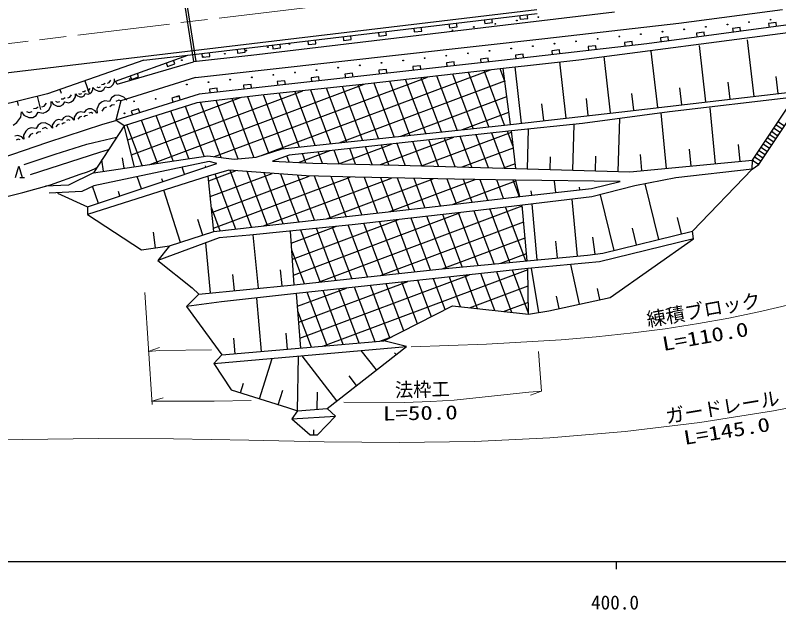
# Model space of a CAD drawing. Units: millimetres, scale not verified. Extents: x 40000 to 680000, y 20000 to 380000.
# Drawn here: x 389866 to 489129, y 198715 to 275986 of the extents above; entities that cross this region are included whole.
import ezdxf
from ezdxf.enums import TextEntityAlignment as Align

# ---------------------------------------------------------------- set-up
doc = ezdxf.new("R2010")
doc.units = ezdxf.units.MM
doc.header["$LTSCALE"] = 1000
doc.linetypes.add('CHAIN', pattern=[18.5, 12, -1.5, 3.5, -1.5])
for name, color, linetype, lineweight in [('M-BGD', 7, 'Continuous', 25), ('M-BMK', 2, 'CHAIN', 13), ('M-STR-HTXT', 7, 'Continuous', 13), ('M-TTL-BAND', 7, 'Continuous', 25)]:
    doc.layers.add(name, color=color, linetype=linetype, lineweight=lineweight)
doc.styles.add('ＭＳ ゴシック', font='')
doc.styles.get('ＭＳ ゴシック').set_extended_font_data('MS Gothic')

msp = doc.modelspace()

# ---------------------------------------------------------------- linework, layer by layer
at = {"layer": 'M-BGD'}
for p, q in [((411027, 282800), (413049, 269997)), ((411327, 282827), (413353, 269991)), ((342937, 263042), (457675, 276732)), ((412313, 270811), (457738, 276228)), ((420517, 270780), (467768, 276448)), ((455442, 275955), (455501, 275458)), ((456494, 275576), (456435, 276073)), ((476142, 274966), (489619, 276755)), ((447310, 274481), (447250, 274978)), ((450850, 275407), (450909, 274910)), ((450909, 274910), (451902, 275029)), ((451902, 275029), (451843, 275525)), ((455501, 275458), (456494, 275576)), ((458717, 272945), (476142, 274966)), ((488793, 275030), (487801, 274899)), ((488858, 274535), (488793, 275030)), ((441665, 274311), (441725, 273815)), ((442718, 273933), (442658, 274430)), ((446258, 274859), (446317, 274363)), ((446317, 274363), (447310, 274481)), ((490704, 274780), (471973, 272293)), ((484110, 274409), (483119, 274277)), ((483119, 274277), (483184, 273782)), ((484176, 273913), (484110, 274409)), ((487801, 274899), (487867, 274403)), ((432481, 273216), (432540, 272720)), ((433533, 272838), (433474, 273335)), ((437073, 273764), (437132, 273267)), ((437132, 273267), (438125, 273386)), ((438125, 273386), (438066, 273882)), ((441725, 273815), (442718, 273933)), ((490296, 273709), (463132, 270165)), ((474744, 273166), (473753, 273034)), ((473753, 273034), (473819, 272538)), ((474810, 272670), (474744, 273166)), ((479427, 273787), (478436, 273656)), ((478436, 273656), (478502, 273160)), ((479493, 273291), (479427, 273787)), ((413279, 267904), (458717, 272945)), ((423297, 272121), (423356, 271624)), ((424349, 271743), (424290, 272239)), ((427889, 272668), (427948, 272172)), ((427948, 272172), (428941, 272290)), ((428941, 272290), (428882, 272787)), ((432540, 272720), (433533, 272838)), ((471973, 272293), (453094, 270103)), ((465333, 272026), (464339, 271911)), ((465390, 271530), (465333, 272026)), ((470052, 272574), (469059, 272459)), ((469059, 272459), (469117, 271962)), ((470110, 272077), (470052, 272574)), ((479672, 264721), (478823, 272054)), ((485936, 265446), (485088, 272783)), ((414113, 271025), (414172, 270529)), ((415165, 270647), (415106, 271144)), ((418705, 271573), (418764, 271077)), ((418764, 271077), (419757, 271195)), ((419757, 271195), (419698, 271691)), ((423356, 271624), (424349, 271743)), ((460613, 271479), (459620, 271364)), ((459620, 271364), (459677, 270867)), ((460670, 270982), (460613, 271479)), ((464339, 271911), (464397, 271414)), ((473407, 263997), (472559, 271324)), ((406584, 270129), (394039, 265776)), ((402917, 267436), (412313, 270811)), ((406584, 270129), (412313, 270811)), ((410604, 269665), (410435, 270136)), ((420501, 270774), (413052, 269948)), ((453094, 270103), (413775, 265741)), ((414172, 270529), (415165, 270647)), ((451335, 270411), (450341, 270301)), ((450341, 270301), (450396, 269804)), ((451390, 269914), (451335, 270411)), ((463132, 270165), (453316, 269084)), ((455893, 270931), (454900, 270816)), ((454900, 270816), (454957, 270320)), ((455951, 270435), (455893, 270931)), ((467263, 263288), (466426, 270611)), ((403104, 267009), (413052, 269948)), ((409494, 269798), (409663, 269327)), ((409663, 269327), (410604, 269665)), ((453316, 269084), (435361, 267037)), ((442532, 269435), (441538, 269324)), ((441538, 269324), (441593, 268827)), ((442587, 268938), (442532, 269435)), ((446934, 269923), (445940, 269813)), ((445940, 269813), (445995, 269316)), ((446989, 269426), (446934, 269923)), ((453548, 267285), (452893, 269037)), ((454256, 261803), (453316, 269084)), ((455701, 261968), (454868, 269265)), ((461482, 262628), (460647, 269938)), ((404796, 268110), (404965, 267640)), ((405906, 267978), (405737, 268448)), ((421978, 257797), (451672, 268899)), ((433729, 268458), (432735, 268348)), ((432735, 268348), (432790, 267851)), ((433784, 267961), (433729, 268458)), ((438130, 268946), (437136, 268836)), ((437136, 268836), (437191, 268339)), ((438185, 268449), (438130, 268946)), ((447335, 261058), (444697, 268113)), ((449388, 261279), (446746, 268344)), ((451440, 261500), (448795, 268575)), ((453493, 261721), (450844, 268806)), ((398931, 267473), (399486, 265873)), ((401098, 266999), (401343, 267032)), ((401343, 267032), (401544, 267175)), ((401867, 267174), (402091, 267262)), ((402091, 267262), (402304, 267539)), ((402546, 266925), (402771, 267336)), ((402771, 267336), (402750, 267715)), ((403104, 267009), (402917, 267436)), ((413279, 267904), (403593, 264862)), ((404965, 267640), (405906, 267978)), ((407359, 256602), (435233, 267023)), ((415771, 257611), (443446, 267959)), ((435361, 267037), (421816, 265607)), ((424925, 267481), (423931, 267371)), ((423931, 267371), (423987, 266874)), ((424980, 266984), (424925, 267481)), ((429327, 267970), (428333, 267859)), ((428333, 267859), (428388, 267362)), ((429382, 267473), (429327, 267970)), ((431992, 259406), (453526, 267457)), ((439125, 260174), (436510, 267168)), ((441177, 260395), (438558, 267401)), ((443230, 260616), (440606, 267635)), ((445283, 260837), (442654, 267868)), ((482804, 265084), (482549, 267284)), ((489069, 265808), (488814, 268010)), ((395669, 266341), (395834, 265868)), ((398618, 266077), (398814, 266097)), ((398814, 266097), (398979, 266208)), ((399237, 266199), (399417, 266265)), ((399417, 266265), (399594, 266482)), ((399774, 265986), (399963, 266310)), ((399963, 266310), (399955, 266613)), ((399959, 266615), (400203, 266324)), ((400203, 266324), (400670, 266121)), ((400450, 266679), (400683, 266578)), ((400670, 266121), (401049, 266142)), ((400683, 266578), (400962, 266688)), ((401049, 266142), (401362, 266329)), ((401362, 266329), (401553, 266663)), ((401553, 266663), (402032, 266594)), ((402032, 266594), (402311, 266704)), ((402311, 266704), (402546, 266925)), ((404970, 257843), (427275, 266183)), ((416122, 266505), (415128, 266394)), ((415128, 266394), (415183, 265897)), ((416177, 266008), (416122, 266505)), ((420524, 266993), (419530, 266883)), ((419530, 266883), (419585, 266386)), ((420579, 266496), (420524, 266993)), ((428862, 259069), (426257, 266036)), ((430914, 259290), (428306, 266266)), ((432967, 259511), (430351, 266508)), ((435020, 259732), (432405, 266725)), ((437072, 259953), (434459, 266942)), ((476539, 264359), (476285, 266558)), ((394039, 265776), (386178, 263840)), ((392729, 265453), (393147, 263753)), ((395835, 265124), (396106, 265142)), ((396106, 265142), (396337, 265286)), ((396692, 265262), (396943, 265343)), ((396943, 265343), (397197, 265633)), ((397419, 264942), (397695, 265377)), ((397695, 265377), (397699, 265795)), ((397699, 265794), (397887, 265556)), ((397887, 265556), (398256, 265384)), ((398092, 265835), (398277, 265749)), ((398256, 265384), (398560, 265392)), ((398277, 265749), (398503, 265831)), ((398560, 265392), (398814, 265535)), ((398814, 265535), (398974, 265798)), ((398974, 265798), (399356, 265732)), ((399356, 265732), (399581, 265814)), ((399581, 265814), (399774, 265986)), ((402377, 265265), (402126, 264789)), ((402805, 265543), (402377, 265265)), ((403334, 265590), (402805, 265543)), ((413775, 265741), (402933, 262336)), ((403998, 265329), (403334, 265590)), ((404353, 264934), (403998, 265329)), ((404482, 259796), (419162, 265285)), ((411167, 265494), (410214, 265189)), ((410214, 265189), (410367, 264713)), ((411319, 265018), (411167, 265494)), ((421816, 265607), (413458, 264593)), ((420900, 257521), (418047, 265150)), ((422832, 258063), (420090, 265398)), ((424757, 258627), (422134, 265640)), ((426809, 258848), (424189, 265857)), ((440013, 260269), (453789, 265420)), ((464372, 262958), (464122, 265153)), ((468708, 263453), (490635, 265989)), ((470274, 263634), (470020, 265832)), ((491159, 265347), (474942, 263432)), ((485705, 257136), (491158, 265358)), ((486538, 256583), (492200, 265120)), ((390108, 264808), (390248, 264239)), ((392582, 263913), (392864, 264099)), ((393305, 264081), (393615, 264190)), ((393615, 264190), (393920, 264558)), ((394219, 263707), (394547, 264257)), ((394547, 264257), (394538, 264776)), ((394558, 264782), (394805, 264446)), ((394805, 264446), (395304, 264190)), ((395101, 264819), (395350, 264691)), ((395304, 264190), (395721, 264186)), ((395350, 264691), (395665, 264792)), ((395721, 264186), (396078, 264371)), ((396078, 264371), (396311, 264723)), ((396311, 264723), (396832, 264613)), ((396832, 264613), (397146, 264715)), ((397146, 264715), (397419, 264942)), ((400749, 264373), (400455, 263787)), ((401067, 264695), (400749, 264373)), ((401452, 264862), (401067, 264695)), ((401710, 264059), (401402, 263925)), ((402126, 264789), (401452, 264862)), ((402437, 264283), (402163, 264072)), ((402779, 264340), (402437, 264283)), ((403593, 264862), (402933, 262336)), ((403338, 264950), (402953, 264782)), ((403670, 264820), (403338, 264950)), ((413458, 264593), (404024, 261630)), ((414443, 257658), (412019, 264141)), ((416640, 257493), (413962, 264654)), ((418842, 257312), (416005, 264902)), ((458592, 262298), (458341, 264489)), ((390606, 262725), (390680, 263417)), ((390671, 263414), (390989, 263004)), ((391344, 263477), (391658, 263327)), ((391658, 263327), (392045, 263463)), ((392245, 263881), (392582, 263913)), ((392572, 262953), (392850, 263399)), ((392850, 263399), (393500, 263280)), ((393500, 263280), (393887, 263416)), ((393887, 263416), (394219, 263707)), ((397785, 263142), (397519, 262737)), ((398045, 263351), (397785, 263142)), ((398341, 263441), (398045, 263351)), ((398829, 263331), (398341, 263441)), ((399053, 263658), (398829, 263331)), ((399391, 263826), (399053, 263658)), ((399783, 263816), (399391, 263826)), ((399732, 263347), (399435, 263256)), ((399964, 263223), (399732, 263347)), ((400247, 263569), (399783, 263816)), ((400474, 263249), (400247, 263569)), ((400455, 263787), (400502, 263258)), ((401402, 263925), (401118, 263526)), ((405894, 263808), (404941, 263503)), ((404941, 263503), (405094, 263027)), ((406046, 263331), (405894, 263808)), ((412420, 257357), (410108, 263541)), ((448033, 261133), (454052, 263383)), ((454256, 261803), (468708, 263453)), ((474942, 263432), (463599, 261897)), ((474535, 256087), (473859, 263285)), ((480918, 256687), (480234, 263969)), ((390079, 262047), (390606, 262725)), ((390989, 263004), (391617, 262704)), ((391617, 262704), (392135, 262713)), ((392135, 262713), (392572, 262953)), ((394916, 262106), (394680, 261701)), ((395157, 262321), (394916, 262106)), ((395439, 262423), (395157, 262321)), ((395915, 262341), (395439, 262423)), ((396116, 262669), (395915, 262341)), ((396433, 262848), (396116, 262669)), ((396813, 262858), (396433, 262848)), ((396787, 262402), (396505, 262299)), ((397017, 262294), (396787, 262402)), ((397274, 262642), (396813, 262858)), ((397510, 262345), (397274, 262642)), ((397519, 262737), (397509, 262345)), ((398226, 262758), (397984, 262489)), ((398463, 262830), (398226, 262758)), ((399015, 262934), (398796, 262802)), ((399270, 262947), (399015, 262934)), ((401229, 261818), (402952, 262301)), ((404024, 261630), (402933, 262336)), ((408375, 256753), (406286, 262341)), ((410398, 257055), (408197, 262941)), ((468270, 255680), (468468, 262556)), ((489873, 261571), (489000, 262150)), ((389589, 261714), (390079, 262047)), ((391564, 261227), (391249, 260934)), ((391937, 261372), (391564, 261227)), ((392575, 261275), (391937, 261372)), ((392832, 261718), (392575, 261275)), ((393251, 261966), (392832, 261718)), ((393757, 261990), (393251, 261966)), ((393735, 261381), (393362, 261237)), ((394045, 261244), (393735, 261381)), ((394378, 261715), (393757, 261990)), ((394700, 261325), (394378, 261715)), ((394680, 261701), (394690, 261321)), ((395361, 261757), (395141, 261485)), ((395587, 261839), (395361, 261757)), ((396115, 261966), (395910, 261828)), ((396361, 261992), (396115, 261966)), ((404024, 261630), (400021, 255507)), ((405354, 256303), (404024, 261630)), ((406353, 256452), (404375, 261741)), ((424582, 258608), (448668, 261200)), ((448668, 261200), (454256, 261803)), ((463599, 261897), (454377, 260952)), ((456443, 256021), (456591, 261179)), ((462356, 255850), (462527, 261788)), ((489308, 260746), (488459, 261309)), ((489572, 261171), (488735, 261726)), ((390218, 260341), (389829, 260287)), ((390716, 260172), (390218, 260341)), ((390992, 259894), (390716, 260172)), ((391249, 260934), (390945, 260388)), ((390945, 260388), (390969, 259882)), ((391853, 260481), (391566, 260113)), ((392151, 260597), (391853, 260481)), ((392852, 260782), (392582, 260592)), ((393179, 260823), (392852, 260782)), ((400067, 259430), (403040, 260124)), ((454377, 260952), (433829, 258696)), ((437346, 256568), (446897, 260139)), ((442689, 256431), (454395, 260807)), ((449218, 256238), (447726, 260229)), ((451378, 256172), (449778, 260452)), ((453538, 256107), (451829, 260675)), ((454621, 258919), (453881, 260898)), ((454964, 256063), (454377, 260952)), ((488752, 259915), (487904, 260477)), ((488211, 260874), (489028, 260332)), ((390243, 259869), (389966, 259732)), ((390493, 259785), (390243, 259869)), ((431932, 256679), (438782, 259240)), ((438427, 256546), (437473, 259097)), ((440579, 256500), (439519, 259337)), ((442741, 256429), (441570, 259560)), ((444900, 256364), (443622, 259783)), ((447058, 256304), (445674, 260006)), ((484109, 256986), (483904, 259178)), ((487912, 258672), (487086, 259220)), ((488227, 259063), (487352, 259644)), ((488489, 259490), (487628, 260060)), ((391838, 255309), (400869, 258192)), ((400868, 258192), (401979, 258525)), ((421187, 257551), (424582, 258608)), ((433829, 258696), (425494, 257812)), ((426671, 256847), (430791, 258388)), ((429820, 256722), (429260, 258221)), ((431972, 256678), (431311, 258444)), ((434123, 256634), (433363, 258667)), ((436275, 256590), (435422, 258871)), ((447985, 256275), (454640, 258764)), ((477727, 256387), (477522, 258564)), ((487363, 257836), (486491, 258415)), ((487647, 258248), (486818, 258798)), ((400021, 255507), (414911, 257728)), ((401354, 255706), (401130, 257205)), ((404021, 256104), (403820, 257452)), ((414911, 257728), (418345, 257262)), ((418345, 257262), (421187, 257551)), ((425494, 257812), (423290, 257026)), ((425479, 256910), (425184, 257701)), ((427658, 256795), (427208, 257998)), ((459399, 255936), (459447, 257581)), ((465313, 255765), (465368, 257682)), ((469748, 255638), (485705, 257136)), ((471344, 255787), (471145, 257908)), ((485688, 255990), (485705, 257136)), ((485705, 257136), (486538, 256583)), ((486803, 257008), (485977, 257555)), ((487082, 257422), (486251, 257974)), ((389878, 254889), (390328, 256389)), ((390328, 256389), (390778, 254889)), ((399273, 251068), (416060, 256725)), ((415089, 256977), (400071, 253825)), ((411863, 255311), (411552, 256235)), ((414661, 256254), (414601, 256431)), ((416060, 256725), (415089, 256977)), ((423290, 257026), (428556, 256748)), ((428556, 256748), (439701, 256520)), ((439701, 256520), (454964, 256063)), ((453267, 256115), (454885, 256720)), ((485688, 255990), (486538, 256583)), ((400021, 255507), (396790, 253920)), ((417615, 255845), (414963, 255092)), ((415023, 254483), (418493, 255780)), ((415226, 252423), (423259, 255426)), ((418549, 248187), (415871, 255350)), ((427682, 255099), (417615, 255845)), ((420596, 248421), (417827, 255829)), ((422644, 248655), (420023, 255666)), ((424692, 248889), (422219, 255504)), ((426739, 249124), (424415, 255341)), ((428787, 249358), (426611, 255178)), ((454964, 256063), (469748, 255638)), ((485688, 255990), (475747, 254869)), ((477936, 247927), (485688, 255990)), ((390478, 254889), (391078, 254889)), ((414963, 255092), (399276, 250082)), ((406268, 253425), (405732, 255013)), ((409066, 254368), (408939, 254745)), ((415677, 247859), (414963, 255092)), ((415430, 250364), (428067, 255089)), ((415633, 248305), (433417, 254954)), ((422121, 248596), (438768, 254819)), ((434054, 254928), (427682, 255099)), ((430835, 249592), (428786, 255071)), ((430348, 249536), (444214, 254721)), ((432882, 249826), (430942, 255016)), ((434930, 250060), (433097, 254962)), ((446980, 254694), (434054, 254928)), ((436978, 250294), (435253, 254908)), ((439025, 250529), (437408, 254854)), ((438576, 250477), (449673, 254626)), ((441073, 250763), (439563, 254801)), ((443121, 250997), (441712, 254764)), ((445168, 251231), (443861, 254727)), ((447216, 251465), (446011, 254690)), ((446803, 251418), (454958, 254467)), ((454941, 254535), (446980, 254694)), ((449264, 251699), (448160, 254652)), ((451311, 251934), (450309, 254615)), ((453359, 252168), (452458, 254578)), ((455407, 252402), (454607, 254542)), ((468530, 254378), (454941, 254535)), ((455467, 252409), (454941, 254535)), ((460137, 252949), (459965, 254434)), ((464806, 253489), (468530, 254378)), ((475747, 254869), (470413, 253807)), ((396790, 253920), (393778, 253779)), ((400071, 253825), (398500, 253082)), ((400672, 251539), (399925, 253756)), ((411360, 246468), (409177, 253244)), ((455467, 252409), (464806, 253489)), ((457024, 252589), (456959, 253149)), ((463250, 253309), (463211, 253640)), ((470413, 253807), (464818, 252377)), ((473554, 246853), (471783, 254080)), ((398500, 253082), (394286, 252859)), ((395366, 252869), (399273, 251068)), ((403470, 252482), (403276, 253058)), ((445244, 251237), (455467, 252409)), ((464818, 252377), (449299, 250527)), ((455030, 252359), (455441, 252513)), ((467711, 245421), (465937, 252663)), ((415677, 247859), (445244, 251237)), ((429299, 241293), (455788, 251197)), ((455815, 250898), (455703, 251196)), ((456421, 244078), (455779, 251299)), ((457730, 244199), (457057, 251452)), ((462963, 244685), (462278, 252074)), ((399273, 251068), (399276, 250082)), ((416501, 247953), (415369, 250981)), ((426035, 242208), (447759, 250331)), ((449299, 250527), (433648, 248731)), ((450050, 243472), (447497, 250302)), ((452113, 243666), (449548, 250525)), ((454176, 243859), (451600, 250749)), ((456239, 244053), (453652, 250972)), ((399276, 250082), (406298, 245504)), ((414238, 247395), (413584, 249426)), ((425895, 244291), (439702, 249453)), ((439765, 242427), (437238, 249185)), ((441817, 242649), (439290, 249408)), ((443869, 242871), (441342, 249632)), ((445924, 243085), (443393, 249855)), ((447987, 243279), (445445, 250079)), ((476475, 247569), (475954, 249698)), ((433648, 248731), (420384, 247384)), ((425755, 246374), (431644, 248576)), ((431556, 241538), (429031, 248291)), ((433609, 241760), (431083, 248515)), ((435661, 241982), (433135, 248738)), ((437713, 242205), (435187, 248962)), ((437339, 242164), (455972, 249131)), ((470633, 246137), (470098, 248318)), ((408109, 245754), (407825, 247808)), ((409920, 246004), (415677, 247859)), ((420384, 247384), (416368, 247047)), ((421469, 240497), (420791, 247465)), ((426119, 240949), (425650, 247923)), ((429504, 241316), (426980, 248068)), ((466250, 245063), (477936, 247927)), ((478037, 246916), (477936, 247927)), ((416368, 247047), (408397, 244088)), ((415267, 239894), (414635, 246404)), ((445378, 243035), (456156, 247064)), ((460347, 244442), (460145, 246621)), ((465261, 244935), (464974, 247147)), ((478037, 246916), (465838, 243935)), ((467201, 239310), (478037, 246916)), ((477980, 246891), (477987, 246881)), ((406298, 245504), (409920, 246004)), ((409920, 246004), (408397, 244088)), ((427452, 241093), (425815, 245472)), ((445328, 243029), (464272, 244806)), ((452999, 243749), (456340, 244998)), ((464272, 244806), (466250, 245063)), ((408397, 244088), (412867, 240545)), ((465838, 243935), (456529, 243058)), ((463222, 238436), (462091, 243582)), ((418368, 240196), (418164, 242289)), ((424569, 240798), (424366, 242886)), ((426119, 240949), (445328, 243029)), ((456529, 243058), (426440, 239830)), ((426885, 234000), (448931, 242243)), ((429837, 232968), (456530, 242949)), ((452205, 237605), (450411, 242401)), ((454430, 237363), (452464, 242622)), ((456600, 237271), (454517, 242842)), ((456602, 237127), (456529, 243058)), ((457923, 237344), (456977, 243100)), ((426727, 236076), (440923, 241384)), ((442170, 235889), (440147, 241300)), ((443963, 236804), (442200, 241521)), ((445756, 237719), (444253, 241741)), ((447753, 238088), (446305, 241961)), ((449979, 237846), (448358, 242181)), ((412867, 240545), (413717, 239744)), ((413717, 239744), (426119, 240949)), ((426568, 238152), (432914, 240525)), ((434569, 233376), (431935, 240420)), ((436638, 233552), (433988, 240640)), ((438584, 234059), (436041, 240860)), ((440377, 234974), (438094, 241080)), ((448906, 237963), (456556, 240823)), ((465875, 239019), (465558, 240461)), ((413717, 239744), (412109, 238140)), ((426440, 239830), (416698, 238720)), ((426984, 232703), (426440, 239830)), ((430432, 233020), (427829, 239979)), ((432500, 233198), (429882, 240199)), ((459243, 237561), (467201, 239310)), ((460570, 237852), (460214, 239472)), ((416698, 238720), (412109, 238140)), ((421859, 232272), (421274, 239221)), ((453331, 237482), (456582, 238698)), ((412109, 238140), (416735, 231840)), ((428363, 232841), (426617, 237511)), ((437790, 233653), (446702, 238203)), ((446702, 238203), (456602, 237127)), ((456602, 237127), (459243, 237561)), ((425276, 232559), (425097, 234678)), ((416735, 231840), (437790, 233653)), ((418443, 231984), (418270, 234034)), ((437253, 233606), (438914, 234227)), ((440733, 232931), (437790, 233653)), ((415698, 230720), (440733, 232931)), ((430405, 224883), (440733, 232931)), ((436818, 229881), (434846, 232411)), ((440632, 232922), (440666, 232879)), ((416735, 231840), (415698, 230720)), ((421606, 226145), (423265, 231374)), ((426552, 224556), (426686, 231670)), ((431687, 225883), (427146, 231710)), ((439383, 231880), (439188, 232129)), ((415698, 230720), (417933, 227311)), ((434253, 227882), (433280, 229130)), ((419157, 226922), (419558, 228186)), ((417933, 227311), (425278, 224980)), ((424054, 225368), (424649, 227242)), ((429121, 224775), (429163, 227003)), ((425278, 224980), (426547, 224557)), ((426547, 224557), (425823, 223522)), ((426547, 224557), (430405, 224883)), ((431491, 223876), (430405, 224883)), ((425823, 223522), (431491, 223876)), ((425823, 223522), (428223, 221428)), ((429145, 221427), (431491, 223876)), ((428223, 221428), (429145, 221427)), ((428684, 221427), (428685, 222109))]:
    msp.add_line(p, q, dxfattribs=at)
for points in [[(376283, 254620), (378467, 254887), (380475, 255235), (382621, 255727), (384833, 256340), (394118, 259471), (401229, 261818)], [(391035, 256577), (395061, 257937), (399171, 259215), (400067, 259430)], [(398316, 255349), (399274, 255644), (400172, 256030), (400460, 256179)], [(363001, 247484), (365007, 248385), (367005, 249165), (368344, 249577), (369636, 249870), (379221, 251216), (383258, 251585), (387348, 252071), (390837, 252938), (394429, 253947), (398316, 255349)]]:
    msp.add_lwpolyline(points, dxfattribs=at)
for centre, radius in [((455082, 275304), 50), ((457878, 275728), 50), ((485267, 275096), 50), ((488078, 275408), 50), ((446692, 274034), 50), ((449489, 274458), 50), ((452285, 274881), 50), ((476833, 274160), 50), ((479644, 274472), 50), ((482456, 274784), 50), ((468400, 273224), 50), ((471211, 273536), 50), ((474022, 273848), 50), ((425506, 272257), 50), ((457155, 271977), 50), ((459966, 272289), 50), ((462777, 272601), 50), ((465589, 272912), 50), ((417117, 270987), 50), ((419913, 271411), 50), ((422710, 271834), 50), ((448722, 271041), 50), ((451533, 271353), 50), ((454344, 271665), 50), ((411523, 270140), 50), ((414320, 270564), 50), ((440288, 270105), 50), ((443099, 270417), 50), ((445910, 270729), 50), ((431854, 269170), 50), ((434666, 269482), 50), ((437477, 269794), 50), ((423421, 268234), 50), ((426232, 268546), 50), ((429043, 268858), 50), ((404744, 267684), 50), ((412176, 266987), 50), ((414987, 267298), 50), ((417799, 267610), 50), ((420610, 267922), 50), ((408115, 265113), 50), ((410927, 265425), 50), ((405304, 264801), 50), ((404055, 263240), 50), ((489083, 262130), 30), ((488553, 261297), 30), ((488838, 261691), 30), ((488017, 260439), 30), ((488301, 260855), 30), ((488952, 260414), 30), ((487216, 259177), 30), ((487465, 259606), 30), ((487730, 260022), 30), ((488147, 259142), 30), ((488416, 259568), 30), ((488693, 259992), 30), ((486646, 258351), 30), ((486902, 258780), 30), ((487594, 258320), 30), ((487854, 258750), 30), ((485800, 257106), 30), ((486080, 257521), 30), ((486351, 257943), 30), ((486761, 257072), 30), ((487013, 257502), 30), ((487312, 257909), 30), ((486458, 256675), 30)]:
    msp.add_circle(centre, radius, dxfattribs=at)
at = {"layer": 'M-BMK'}
msp.add_line((306159, 262334), (466072, 281618), dxfattribs=at)
at = {"layer": 'M-STR-HTXT'}
for p, q in [((406712, 239955), (407644, 225406)), ((407132, 232289), (408601, 232808)), ((408683, 232393), (407132, 232289)), ((408683, 232393), (415392, 232482)), ((458300, 227128), (457889, 232263)), ((456659, 227006), (458299, 227128)), ((458299, 227128), (456834, 226598)), ((407611, 225808), (409104, 226253)), ((409287, 225836), (407611, 225808))]:
    msp.add_line(p, q, dxfattribs=at)
for points in [[(441329, 232909), (451122, 233232), (460820, 233790), (465412, 234185), (470192, 234701), (474361, 235248), (478711, 235923), (482646, 236634), (486533, 237439), (490812, 238442), (495068, 239545), (504484, 242274), (513849, 245221), (515012, 245593)], [(517197, 230743), (507648, 228522), (498075, 226418), (488456, 224551), (478892, 223039), (469152, 221865), (459374, 221045), (449575, 220573), (439813, 220437), (430013, 220548), (420215, 220762), (410453, 220931), (400654, 220957), (390855, 220863), (381054, 220696), (375958, 220597)], [(456659, 227006), (446910, 225968), (443889, 225776), (440493, 225667), (432586, 225680)], [(420536, 225912), (415737, 225809), (411048, 225813), (409287, 225836)]]:
    msp.add_lwpolyline(points, dxfattribs=at)
at = {"layer": 'M-TTL-BAND'}
for p, q in [((40000, 205000), (579000, 205000)), ((468000, 205000), (468000, 204000))]:
    msp.add_line(p, q, dxfattribs=at)

# ---------------------------------------------------------------- texts
at = {"layer": 'M-STR-HTXT', "style": 'ＭＳ ゴシック'}
for s, rotation, p in [('練積ブロック', 10, (472228, 234950)), ('ガードレール', 9.4, (474644, 222374))]:
    msp.add_text(s, height=1833, rotation=rotation, dxfattribs=at).set_placement(p, align=Align.BOTTOM_LEFT)
for s, rotation, width, p in [('L=110.0', 10.1, 1.3, (474245, 231804)), ('法枠工', 1.1, 0.95, (439252, 225818)), ('L=50.0', 1, 1.3, (437691, 222751)), ('L=145.0', 9.2, 1.3, (477001, 219600))]:
    msp.add_text(s, height=1833, rotation=rotation, dxfattribs=dict(at, width=width)).set_placement(p, align=Align.BOTTOM_LEFT)
at = {"layer": 'M-TTL-BAND', "style": 'ＭＳ ゴシック'}
msp.add_text('400.0', height=1833, dxfattribs=at).set_placement((467844, 198195), align=Align.BOTTOM_CENTER)

doc.saveas('drawing.dxf')
